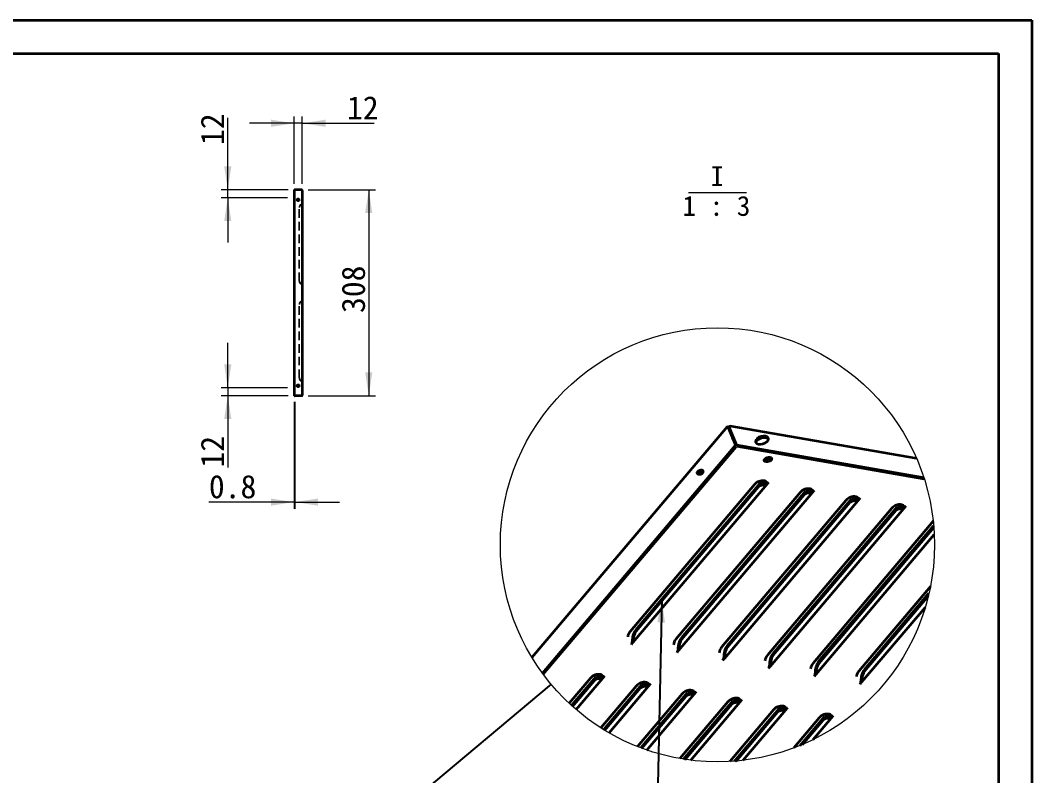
# Model space of a CAD drawing. Header units: millimetres. Extents: x 0 to 2952, y 0 to 2087.
# Drawn here: x 1440 to 2952, y 958 to 2087 of the extents above; entities that cross this region are included whole.
import ezdxf

# ---------------------------------------------------------------- set-up
doc = ezdxf.new("R2010")
doc.units = ezdxf.units.MM
doc.header["$LTSCALE"] = 9.94
doc.linetypes.add('HIDDEN', pattern=[1.905, 1.27, -0.635])
doc.layers.add('粗实线', color=7, linetype='Continuous', lineweight=35)
doc.layers.add('迈迪拼图', color=7, linetype='Continuous', lineweight=0)
doc.styles.add('SLDTEXTSTYLE2', font='SIMSUN.TTC')
doc.styles.add('SLDTEXTSTYLE4', font='SIMSUN.TTC')
doc.styles.get("Standard").update_dxf_attribs({"font": 'SIMSUN.TTC'})
doc.dimstyles.new('SLDDIMSTYLE0', dxfattribs={"dimtxt": 34.79, "dimasz": 34.79, "dimexe": 0, "dimexo": 0.0625, "dimgap": 8.6975, "dimtad": 2, "dimrnd": 1e-09, "dimzin": 12, "dimdsep": 46, "dimtxsty": 'SLDTEXTSTYLE4', "dimsah": 1, "dimcen": 0.09, "dimadec": 0, "dimazin": 3, "dimtfac": 1, "dimtdec": 3, "dimtofl": 0, "dimtmove": 0, "dimatfit": 3, "dimfxl": 0, "dimfrac": 2, "dimtolj": 1, "dimtzin": 12, "dimarcsym": 0})
doc.dimstyles.new('SLDDIMSTYLE1', dxfattribs={"dimtxt": 34.79, "dimasz": 34.79, "dimexe": 0, "dimexo": 0.0625, "dimgap": 8.6975, "dimtad": 2, "dimrnd": 1e-09, "dimzin": 12, "dimdsep": 46, "dimtxsty": 'SLDTEXTSTYLE4', "dimsah": 1, "dimcen": 0.09, "dimadec": 0, "dimazin": 3, "dimtfac": 1, "dimtdec": 3, "dimtmove": 0, "dimatfit": 0, "dimfxl": 0, "dimfrac": 2, "dimtolj": 1, "dimtzin": 12, "dimarcsym": 0})
doc.dimstyles.new('SLDDIMSTYLE2', dxfattribs={"dimtxt": 34.79, "dimasz": 34.79, "dimexe": 0, "dimexo": 0.0625, "dimgap": 8.6975, "dimtad": 2, "dimrnd": 1e-09, "dimdsep": 46, "dimtxsty": 'SLDTEXTSTYLE4', "dimsah": 1, "dimcen": 0.09, "dimadec": 0, "dimazin": 2, "dimtfac": 1, "dimtdec": 3, "dimtmove": 0, "dimatfit": 0, "dimfxl": 0, "dimfrac": 2, "dimtolj": 1, "dimtzin": 12, "dimarcsym": 0})
doc.dimstyles.new('SLDDIMSTYLE3', dxfattribs={"dimtxt": 0.18, "dimasz": 34.79, "dimexe": 0, "dimexo": 0.0625, "dimgap": 0, "dimtad": 0, "dimtih": 1, "dimtoh": 1, "dimdec": 0, "dimrnd": 1e-09, "dimzin": 0, "dimdsep": 46, "dimtxsty": 'Standard', "dimblk1": 'NONE', "dimblk2": 'NONE', "dimsah": 1, "dimcen": 0.09, "dimadec": 0, "dimazin": 0, "dimtfac": 34.79, "dimtdec": 0, "dimtofl": 0, "dimtmove": 0, "dimatfit": 3, "dimldrblk": 'NONE', "dimfxl": 0, "dimfrac": 2, "dimtolj": 1, "dimtzin": 0, "dimarcsym": 0})
doc.dimstyles.new('SLDDIMSTYLE4', dxfattribs={"dimtxt": 0.18, "dimasz": 34.79, "dimexe": 0, "dimexo": 0.0625, "dimgap": 0, "dimtad": 0, "dimtih": 1, "dimtoh": 1, "dimdec": 0, "dimrnd": 1e-09, "dimzin": 0, "dimdsep": 46, "dimtxsty": 'Standard', "dimsah": 1, "dimcen": 0.09, "dimadec": 0, "dimazin": 0, "dimtfac": 34.79, "dimtdec": 0, "dimtofl": 0, "dimtmove": 0, "dimatfit": 3, "dimfxl": 0, "dimfrac": 2, "dimtolj": 1, "dimtzin": 0, "dimarcsym": 0})

# ---------------------------------------------------------------- blocks, each defined once
blk = doc.blocks.new('_D_7')
at = {"layer": '迈迪拼图'}
for p, q in [((1870.4, 1833.9), (1970.7, 1833.9)), ((1960.7, 1833.9), (1960.7, 1525.9)), ((1870.4, 1525.9), (1970.7, 1525.9))]:
    blk.add_line(p, q, dxfattribs=at)
for points in [[(1960.7, 1833.9), (1955.4, 1799.1), (1966.1, 1799.1)], [(1960.7, 1525.9), (1966.1, 1560.7), (1955.4, 1560.7)]]:
    blk.add_solid(points, dxfattribs=at)
at = {"layer": '迈迪拼图', "insert": (1920.3, 1649.6), "char_height": 34.79, "attachment_point": 1, "rotation": 90, "style": 'SLDTEXTSTYLE4'}
blk.add_mtext('308', dxfattribs=at)
blk = doc.blocks.new('_D_8')
at = {"layer": '迈迪拼图'}
for p, q in [((1849.3, 1843), (1849.3, 1943.3)), ((1861.3, 1843), (1861.3, 1943.3)), ((1849.3, 1933.3), (1782.4, 1933.3)), ((1861.3, 1933.3), (1849.3, 1933.3)), ((1861.3, 1933.3), (1968.7, 1933.3))]:
    blk.add_line(p, q, dxfattribs=at)
for points in [[(1849.3, 1933.3), (1814.6, 1938.7), (1814.6, 1928)], [(1861.3, 1933.3), (1896.1, 1928), (1896.1, 1938.7)]]:
    blk.add_solid(points, dxfattribs=at)
at = {"layer": '迈迪拼图', "insert": (1928.2, 1973.8), "char_height": 34.79, "attachment_point": 1, "style": 'SLDTEXTSTYLE4'}
blk.add_mtext('12', dxfattribs=at)
blk = doc.blocks.new('_D_9')
at = {"layer": '迈迪拼图'}
for p, q in [((1849.3, 1516.9), (1849.3, 1356.9)), ((1850.1, 1516.9), (1850.1, 1356.9)), ((1849.3, 1366.9), (1721.7, 1366.9)), ((1849.3, 1366.9), (1850.1, 1366.9)), ((1850.1, 1366.9), (1917, 1366.9))]:
    blk.add_line(p, q, dxfattribs=at)
for points in [[(1849.3, 1366.9), (1814.6, 1372.2), (1814.6, 1361.5)], [(1850.1, 1366.9), (1884.9, 1361.5), (1884.9, 1372.2)]]:
    blk.add_solid(points, dxfattribs=at)
at = {"layer": '迈迪拼图', "insert": (1721.7, 1407.4), "char_height": 34.79, "attachment_point": 1, "style": 'SLDTEXTSTYLE4'}
blk.add_mtext('0.8', dxfattribs=at)
blk = doc.blocks.new('_D_10')
at = {"layer": '迈迪拼图'}
for p, q in [((1749.9, 1537.9), (1749.9, 1604.8)), ((1839.4, 1537.9), (1740, 1537.9)), ((1749.9, 1537.9), (1749.9, 1525.9)), ((1840.3, 1525.9), (1740, 1525.9)), ((1749.9, 1525.9), (1749.9, 1418.5))]:
    blk.add_line(p, q, dxfattribs=at)
for points in [[(1749.9, 1537.9), (1755.3, 1572.7), (1744.6, 1572.7)], [(1749.9, 1525.9), (1744.6, 1491.1), (1755.3, 1491.1)]]:
    blk.add_solid(points, dxfattribs=at)
at = {"layer": '迈迪拼图', "insert": (1709.5, 1418.5), "char_height": 34.79, "attachment_point": 1, "rotation": 90, "style": 'SLDTEXTSTYLE4'}
blk.add_mtext('12', dxfattribs=at)
blk = doc.blocks.new('_D_11')
at = {"layer": '迈迪拼图'}
for p, q in [((1749.9, 1833.9), (1749.9, 1941.3)), ((1840.3, 1833.9), (1740, 1833.9)), ((1749.9, 1821.9), (1749.9, 1833.9)), ((1839.4, 1821.9), (1740, 1821.9)), ((1749.9, 1821.9), (1749.9, 1755))]:
    blk.add_line(p, q, dxfattribs=at)
for points in [[(1749.9, 1833.9), (1755.3, 1868.7), (1744.6, 1868.7)], [(1749.9, 1821.9), (1744.6, 1787.1), (1755.3, 1787.1)]]:
    blk.add_solid(points, dxfattribs=at)
at = {"layer": '迈迪拼图', "insert": (1709.5, 1900.8), "char_height": 34.79, "attachment_point": 1, "rotation": 90, "style": 'SLDTEXTSTYLE4'}
blk.add_mtext('12', dxfattribs=at)
blk = doc.blocks.new('_None')
blk = doc.blocks.new('SW_NOTE_0_2')
at = {"layer": '迈迪拼图', "color": 0}
blk.add_line((-34.7, -4.9), (52.1, -4.9), dxfattribs=at)
at = {"layer": '迈迪拼图', "color": 0, "attachment_point": 2, "style": 'SLDTEXTSTYLE2'}
for s, insert, char_height in [('I', (8.4, 34.7), 29.8), ('1 : 3', (7.2, -9.8), 29.82)]:
    blk.add_mtext(s, dxfattribs=dict(at, insert=insert, char_height=char_height))

msp = doc.modelspace()

# ---------------------------------------------------------------- linework, layer by layer
at = {"color": 7, "linetype": 'Continuous', "lineweight": 35}
for p, q in [((1849.346, 1833.025), (1850.146, 1833.025)), ((1849.346, 1833.025), (1849.346, 1832.671)), ((1849.346, 1832.671), (1849.346, 1527.178)), ((1850.246, 1833.925), (1850.246, 1832.913)), ((1860.446, 1833.925), (1850.246, 1833.925)), ((1860.446, 1832.913), (1860.446, 1833.925)), ((1861.346, 1833.025), (1860.546, 1833.025)), ((1861.346, 1833.025), (1861.346, 1526.825)), ((1849.346, 1527.178), (1849.346, 1526.825)), ((1849.346, 1526.825), (1850.146, 1526.825)), ((1850.246, 1525.925), (1850.246, 1526.937)), ((1860.446, 1525.925), (1850.246, 1525.925)), ((1860.446, 1526.937), (1860.446, 1525.925)), ((1861.346, 1526.825), (1860.546, 1526.825)), ((2496.599, 1479.314), (2204.723, 1134.608)), ((2498.119, 1479.83), (2497.633, 1479.256)), ((2497.743, 1479.241), (2509.342, 1451.813)), ((2498.119, 1479.83), (2499.359, 1479.615)), ((2499.648, 1478.671), (2498.597, 1477.429)), ((2510.906, 1452.351), (2499.308, 1479.779)), ((2499.308, 1479.779), (2499.947, 1477.698)), ((2511.545, 1450.27), (2499.947, 1477.698)), ((2780.024, 1431.896), (2500.53, 1480.377)), ((2505.336, 1461.286), (2501.226, 1474.672)), ((2510.906, 1452.351), (2790.653, 1403.826)), ((2511.545, 1450.27), (2510.906, 1452.351)), ((2220.628, 1110.841), (2509.342, 1451.813)), ((2221.747, 1109.328), (2509.98, 1449.732)), ((2509.342, 1451.813), (2509.98, 1449.732)), ((2511.545, 1450.27), (2791.327, 1401.739)), ((2537.58, 1393.141), (2351.621, 1173.522)), ((2356.261, 1157.226), (2555.937, 1393.044)), ((2359.925, 1175.731), (2545.885, 1395.35)), ((2360.564, 1173.65), (2546.523, 1393.269)), ((2555.937, 1393.044), (2558.642, 1396.238)), ((2605.966, 1381.278), (2420.007, 1161.66)), ((2424.647, 1145.364), (2624.323, 1381.182)), ((2428.311, 1163.869), (2614.27, 1383.487)), ((2428.95, 1161.788), (2614.909, 1381.406)), ((2624.323, 1381.182), (2627.028, 1384.376)), ((2674.352, 1369.416), (2488.392, 1149.798)), ((2493.033, 1133.502), (2692.709, 1369.32)), ((2496.697, 1152.007), (2682.656, 1371.625)), ((2497.336, 1149.926), (2683.295, 1369.544)), ((2692.709, 1369.32), (2695.413, 1372.514)), ((2742.738, 1357.554), (2556.778, 1137.935)), ((2561.419, 1121.64), (2761.094, 1357.457)), ((2565.083, 1140.145), (2751.042, 1359.763)), ((2565.721, 1138.064), (2751.681, 1357.682)), ((2761.094, 1357.457), (2763.799, 1360.652)), ((2804.785, 1338.206), (2625.164, 1126.073)), ((2633.468, 1128.282), (2805.454, 1331.398)), ((2629.804, 1109.777), (2806.337, 1318.263)), ((2634.107, 1126.201), (2805.67, 1328.817)), ((2800.646, 1240.692), (2693.55, 1114.211)), ((2701.854, 1116.42), (2798.491, 1230.549)), ((2702.493, 1114.339), (2797.565, 1226.619)), ((2698.19, 1097.915), (2793.052, 1209.947)), ((2353.556, 1154.032), (2356.261, 1157.226)), ((2421.942, 1142.17), (2424.647, 1145.364)), ((2490.328, 1130.307), (2493.033, 1133.502)), ((2558.714, 1118.445), (2561.419, 1121.64)), ((2264.144, 1062.613), (2300.756, 1105.853)), ((2310.809, 1103.547), (2313.514, 1106.742)), ((2627.099, 1106.583), (2629.804, 1109.777)), ((2292.452, 1103.644), (2260.528, 1065.941)), ((2265.505, 1061.385), (2301.395, 1103.772)), ((2271.018, 1056.554), (2310.809, 1103.547)), ((2360.838, 1091.781), (2307.887, 1029.247)), ((2312.093, 1026.615), (2369.142, 1093.991)), ((2313.675, 1025.648), (2369.781, 1091.909)), ((2320.073, 1021.862), (2379.195, 1091.685)), ((2379.195, 1091.685), (2381.9, 1094.879)), ((2695.485, 1094.721), (2698.19, 1097.915)), ((2429.224, 1079.919), (2362.652, 1001.298)), ((2367.498, 999.423), (2437.528, 1082.128)), ((2369.322, 998.741), (2438.167, 1080.047)), ((2376.696, 996.108), (2447.58, 1079.823)), ((2447.58, 1079.823), (2450.285, 1083.017)), ((2497.609, 1068.057), (2425.932, 983.406)), ((2431.57, 982.465), (2505.914, 1070.266)), ((2433.693, 982.138), (2506.553, 1068.185)), ((2442.296, 980.956), (2515.966, 1067.96)), ((2515.966, 1067.96), (2518.671, 1071.155)), ((2584.352, 1056.098), (2587.057, 1059.293)), ((2565.995, 1056.195), (2500.657, 979.03)), ((2507.482, 979.492), (2574.3, 1058.404)), ((2510.063, 979.705), (2574.938, 1056.323)), ((2520.582, 980.786), (2584.352, 1056.098)), ((2634.381, 1044.332), (2596.154, 999.187)), ((2605.803, 1002.984), (2642.685, 1046.542)), ((2609.527, 1004.546), (2643.324, 1044.461)), ((2625.226, 1011.745), (2652.738, 1044.236)), ((2652.738, 1044.236), (2655.443, 1047.43))]:
    msp.add_line(p, q, dxfattribs=at)
at = {"color": 7, "linetype": 'HIDDEN', "lineweight": 18}
for p, q in [((1849.346, 1832.671), (1850.146, 1832.671)), ((1850.146, 1830.925), (1849.346, 1830.925)), ((1850.146, 1833.025), (1850.146, 1832.671)), ((1850.146, 1527.178), (1850.146, 1832.671)), ((1860.446, 1833.125), (1850.246, 1833.125)), ((1860.546, 1833.025), (1860.546, 1526.825)), ((1850.146, 1829.425), (1849.346, 1829.425)), ((1849.346, 1826.425), (1850.146, 1826.425)), ((1849.346, 1824.925), (1850.146, 1824.925)), ((1849.346, 1821.925), (1850.146, 1821.925)), ((1850.146, 1821.571), (1849.346, 1821.571)), ((1861.346, 1829.675), (1860.546, 1829.675)), ((1860.546, 1826.175), (1861.346, 1826.175)), ((1850.146, 1801.425), (1849.346, 1801.425)), ((1856.546, 1697.425), (1856.546, 1807.425)), ((1857.346, 1697.425), (1857.346, 1807.425)), ((1849.346, 1798.425), (1850.146, 1798.425)), ((1856.546, 1552.425), (1856.546, 1662.425)), ((1857.346, 1552.425), (1857.346, 1662.425)), ((1850.146, 1561.425), (1849.346, 1561.425)), ((1849.346, 1558.425), (1850.146, 1558.425)), ((1849.346, 1538.278), (1850.146, 1538.278)), ((1850.146, 1537.925), (1849.346, 1537.925)), ((1850.146, 1534.925), (1849.346, 1534.925)), ((1850.146, 1533.425), (1849.346, 1533.425)), ((1849.346, 1530.425), (1850.146, 1530.425)), ((1849.346, 1528.925), (1850.146, 1528.925)), ((1861.346, 1533.675), (1860.546, 1533.675)), ((1860.546, 1530.175), (1861.346, 1530.175)), ((1849.346, 1527.178), (1850.146, 1527.178)), ((1850.146, 1527.178), (1850.146, 1526.825)), ((1860.446, 1526.725), (1850.246, 1526.725))]:
    msp.add_line(p, q, dxfattribs=at)
at = {"color": 7, "linetype": 'Continuous', "lineweight": 35, "flags": 128}
for points in [[(2541.232, 1454.374), (2543.733, 1453.526), (2546.846, 1453.401), (2550.194, 1454.012), (2553.376, 1455.288), (2556.006, 1457.074), (2557.767, 1459.154), (2558.447, 1461.278), (2557.965, 1463.189), (2556.377, 1464.657), (2553.876, 1465.505), (2550.764, 1465.631), (2547.415, 1465.019), (2544.234, 1463.743), (2541.604, 1461.958), (2539.842, 1459.878), (2539.162, 1457.754), (2539.645, 1455.842), (2541.232, 1454.374)], [(2539.798, 1455.612), (2539.801, 1455.673), (2540.481, 1457.796), (2542.243, 1459.877), (2544.872, 1461.662), (2548.054, 1462.938), (2551.402, 1463.55), (2554.515, 1463.424)], [(2554.515, 1463.424), (2557.016, 1462.576), (2558.45, 1461.338)], [(2558.65, 1433.927), (2560.707, 1433.875), (2562.313, 1433.291), (2563.225, 1432.264), (2563.303, 1430.951), (2562.535, 1429.551), (2561.039, 1428.277), (2559.041, 1427.323), (2556.847, 1426.835), (2554.79, 1426.887), (2553.183, 1427.471), (2552.271, 1428.497), (2552.194, 1429.811), (2552.961, 1431.211), (2554.458, 1432.485), (2556.455, 1433.439), (2558.65, 1433.927)], [(2552.833, 1427.734), (2553.6, 1429.13), (2555.097, 1430.404), (2557.094, 1431.358), (2559.288, 1431.846), (2561.346, 1431.794), (2562.952, 1431.21), (2563.302, 1430.947)], [(2453.514, 1413.246), (2452.232, 1412.154), (2451.574, 1410.953), (2451.64, 1409.828), (2452.422, 1408.948), (2453.799, 1408.447), (2455.562, 1408.403), (2457.443, 1408.821), (2459.155, 1409.638), (2460.438, 1410.73), (2461.096, 1411.93), (2461.029, 1413.056), (2460.248, 1413.936), (2458.871, 1414.437), (2457.107, 1414.481), (2455.227, 1414.063), (2453.514, 1413.246)], [(2452.267, 1409.055), (2452.871, 1410.073), (2454.153, 1411.165), (2455.865, 1411.982), (2457.746, 1412.4), (2459.51, 1412.356), (2460.887, 1411.855), (2461.042, 1411.748)], [(2556.091, 1396.061), (2555.047, 1397.219), (2553.877, 1398.039), (2552.609, 1398.5), (2551.273, 1398.591), (2549.9, 1398.311), (2548.523, 1397.666), (2547.174, 1396.671), (2545.885, 1395.35)], [(2555.028, 1393.861), (2554.159, 1394.827), (2553.184, 1395.51), (2552.127, 1395.894), (2551.014, 1395.97), (2549.87, 1395.737), (2548.722, 1395.199), (2547.598, 1394.37), (2546.523, 1393.269)], [(2558.642, 1396.238), (2558.32, 1395.908), (2557.982, 1395.659), (2557.638, 1395.498), (2557.295, 1395.428), (2556.961, 1395.451), (2556.644, 1395.566), (2556.351, 1395.771), (2556.091, 1396.061)], [(2624.476, 1384.198), (2623.433, 1385.357), (2622.263, 1386.177), (2620.995, 1386.638), (2619.659, 1386.729), (2618.286, 1386.449), (2616.908, 1385.804), (2615.559, 1384.809), (2614.27, 1383.487)], [(2623.414, 1381.999), (2622.544, 1382.965), (2621.57, 1383.647), (2620.513, 1384.032), (2619.4, 1384.108), (2618.255, 1383.874), (2617.108, 1383.337), (2615.983, 1382.507), (2614.909, 1381.406)], [(2627.028, 1384.376), (2626.705, 1384.046), (2626.368, 1383.797), (2626.024, 1383.636), (2625.681, 1383.566), (2625.347, 1383.589), (2625.03, 1383.704), (2624.737, 1383.909), (2624.476, 1384.198)], [(2692.862, 1372.336), (2691.818, 1373.495), (2690.649, 1374.314), (2689.381, 1374.775), (2688.045, 1374.867), (2686.672, 1374.587), (2685.294, 1373.941), (2683.945, 1372.946), (2682.656, 1371.625)], [(2691.8, 1370.137), (2690.93, 1371.102), (2689.955, 1371.785), (2688.899, 1372.169), (2687.785, 1372.246), (2686.641, 1372.012), (2685.493, 1371.474), (2684.369, 1370.645), (2683.295, 1369.544)], [(2695.413, 1372.514), (2695.091, 1372.184), (2694.754, 1371.935), (2694.41, 1371.774), (2694.066, 1371.704), (2693.732, 1371.726), (2693.415, 1371.842), (2693.123, 1372.047), (2692.862, 1372.336)], [(2761.248, 1360.474), (2760.204, 1361.633), (2759.034, 1362.452), (2757.767, 1362.913), (2756.43, 1363.005), (2755.057, 1362.724), (2753.68, 1362.079), (2752.331, 1361.084), (2751.042, 1359.763)], [(2760.186, 1358.274), (2759.316, 1359.24), (2758.341, 1359.923), (2757.285, 1360.307), (2756.171, 1360.383), (2755.027, 1360.15), (2753.879, 1359.612), (2752.755, 1358.783), (2751.681, 1357.682)], [(2763.799, 1360.652), (2763.477, 1360.321), (2763.14, 1360.073), (2762.795, 1359.911), (2762.452, 1359.841), (2762.118, 1359.864), (2761.801, 1359.979), (2761.509, 1360.184), (2761.248, 1360.474)], [(2310.962, 1106.564), (2309.919, 1107.723), (2308.749, 1108.542), (2307.481, 1109.003), (2306.145, 1109.094), (2304.772, 1108.814), (2303.395, 1108.169), (2302.045, 1107.174), (2300.756, 1105.853)], [(2309.9, 1104.364), (2309.03, 1105.33), (2308.056, 1106.013), (2306.999, 1106.397), (2305.886, 1106.473), (2304.741, 1106.24), (2303.594, 1105.702), (2302.469, 1104.873), (2301.395, 1103.772)], [(2313.514, 1106.742), (2313.192, 1106.411), (2312.854, 1106.163), (2312.51, 1106.001), (2312.167, 1105.931), (2311.833, 1105.954), (2311.516, 1106.069), (2311.223, 1106.274), (2310.962, 1106.564)], [(2379.348, 1094.702), (2378.304, 1095.86), (2377.135, 1096.68), (2375.867, 1097.141), (2374.531, 1097.232), (2373.158, 1096.952), (2371.78, 1096.307), (2370.431, 1095.312), (2369.142, 1093.991)], [(2378.286, 1092.502), (2377.416, 1093.468), (2376.442, 1094.151), (2375.385, 1094.535), (2374.271, 1094.611), (2373.127, 1094.377), (2371.979, 1093.84), (2370.855, 1093.011), (2369.781, 1091.909)], [(2381.9, 1094.879), (2381.577, 1094.549), (2381.24, 1094.3), (2380.896, 1094.139), (2380.552, 1094.069), (2380.218, 1094.092), (2379.901, 1094.207), (2379.609, 1094.412), (2379.348, 1094.702)], [(2447.734, 1082.839), (2446.69, 1083.998), (2445.521, 1084.818), (2444.253, 1085.279), (2442.916, 1085.37), (2441.543, 1085.09), (2440.166, 1084.445), (2438.817, 1083.45), (2437.528, 1082.128)], [(2446.672, 1080.64), (2445.802, 1081.605), (2444.827, 1082.288), (2443.771, 1082.672), (2442.657, 1082.749), (2441.513, 1082.515), (2440.365, 1081.977), (2439.241, 1081.148), (2438.167, 1080.047)], [(2450.285, 1083.017), (2449.963, 1082.687), (2449.626, 1082.438), (2449.281, 1082.277), (2448.938, 1082.207), (2448.604, 1082.23), (2448.287, 1082.345), (2447.995, 1082.55), (2447.734, 1082.839)], [(2516.12, 1070.977), (2515.076, 1072.136), (2513.906, 1072.955), (2512.638, 1073.416), (2511.302, 1073.508), (2509.929, 1073.228), (2508.552, 1072.582), (2507.203, 1071.587), (2505.914, 1070.266)], [(2515.058, 1068.778), (2514.188, 1069.743), (2513.213, 1070.426), (2512.156, 1070.81), (2511.043, 1070.886), (2509.899, 1070.653), (2508.751, 1070.115), (2507.627, 1069.286), (2506.553, 1068.185)], [(2518.671, 1071.155), (2518.349, 1070.825), (2518.012, 1070.576), (2517.667, 1070.414), (2517.324, 1070.344), (2516.99, 1070.367), (2516.673, 1070.483), (2516.381, 1070.687), (2516.12, 1070.977)], [(2584.505, 1059.115), (2583.462, 1060.274), (2582.292, 1061.093), (2581.024, 1061.554), (2579.688, 1061.645), (2578.315, 1061.365), (2576.938, 1060.72), (2575.589, 1059.725), (2574.3, 1058.404)], [(2583.443, 1056.915), (2582.573, 1057.881), (2581.599, 1058.564), (2580.542, 1058.948), (2579.429, 1059.024), (2578.284, 1058.791), (2577.137, 1058.253), (2576.013, 1057.424), (2574.938, 1056.323)], [(2587.057, 1059.293), (2586.735, 1058.962), (2586.397, 1058.714), (2586.053, 1058.552), (2585.71, 1058.482), (2585.376, 1058.505), (2585.059, 1058.62), (2584.766, 1058.825), (2584.505, 1059.115)], [(2652.891, 1047.253), (2651.847, 1048.411), (2650.678, 1049.231), (2649.41, 1049.692), (2648.074, 1049.783), (2646.701, 1049.503), (2645.323, 1048.858), (2643.974, 1047.863), (2642.685, 1046.542)], [(2651.829, 1045.053), (2650.959, 1046.019), (2649.985, 1046.702), (2648.928, 1047.086), (2647.814, 1047.162), (2646.67, 1046.928), (2645.523, 1046.391), (2644.398, 1045.562), (2643.324, 1044.461)], [(2655.443, 1047.43), (2655.12, 1047.1), (2654.783, 1046.851), (2654.439, 1046.69), (2654.096, 1046.62), (2653.761, 1046.643), (2653.444, 1046.758), (2653.152, 1046.963), (2652.891, 1047.253)]]:
    msp.add_lwpolyline(points, dxfattribs=at)
at = {"color": 7, "linetype": 'Continuous', "lineweight": 35}
for centre in [(1855.346, 1818.925), (1855.346, 1540.925)]:
    msp.add_circle(centre, 1.5, dxfattribs=at)
at = {"color": 7, "linetype": 'Continuous', "lineweight": 18}
msp.add_circle((2482.141, 1303.049), 324.553, dxfattribs=at)
at = {"color": 7, "linetype": 'HIDDEN', "lineweight": 18}
for centre, radius, start, end in [((1861.346, 1807.425), 4.8, 109.471221, 180), ((1861.346, 1807.425), 4, 109.471221, 180), ((1859.346, 1813.082), 1.2, 289.471221, 0), ((1859.346, 1813.082), 2, 289.471221, 306.869898), ((1859.346, 1813.082), 2, 306.869898, 0), ((1861.346, 1697.425), 4.8, 180, 250.528779), ((1861.346, 1697.425), 4, 180, 250.528779), ((1859.346, 1691.768), 1.2, 0, 70.528779), ((1859.346, 1691.768), 2, 53.130102, 70.528779), ((1859.346, 1691.768), 2, 0, 53.130102), ((1861.346, 1662.425), 4.8, 109.471221, 180), ((1861.346, 1662.425), 4, 109.471221, 180), ((1859.346, 1668.082), 1.2, 289.471221, 0), ((1859.346, 1668.082), 2, 289.471221, 306.869898), ((1859.346, 1668.082), 2, 306.869898, 0), ((1861.346, 1552.425), 4.8, 180, 250.528779), ((1861.346, 1552.425), 4, 180, 250.528779), ((1859.346, 1546.768), 1.2, 0, 70.528779), ((1859.346, 1546.768), 2, 53.130102, 70.528779), ((1859.346, 1546.768), 2, 0, 53.130102)]:
    msp.add_arc(centre, radius, start, end, dxfattribs=at)
at = {"color": 7, "linetype": 'Continuous', "lineweight": 35}
for centre, radius, start, end in [((2549.718, 1382.863), 15.904, 80.159524, 139.743959), ((2557.288, 1395.46), 2.768, 215.284839, 240.793728), ((2618.103, 1371.001), 15.904, 80.159524, 139.743959), ((2625.673, 1383.598), 2.768, 215.284839, 240.793728), ((2686.489, 1359.139), 15.904, 80.159524, 139.743959), ((2694.059, 1371.735), 2.768, 215.284839, 240.793728), ((2754.875, 1347.276), 15.904, 80.15957, 139.743974), ((2762.445, 1359.874), 2.768, 215.287415, 240.791153), ((2363.758, 1163.245), 15.904, 139.744293, 173.11929), ((2380.553, 1160.249), 25.791, 143.110041, 184.174953), ((2377.754, 1160.749), 21.493, 143.110433, 184.174616), ((2348.4, 1157.902), 6.447, 323.109606, 4.17631), ((2345.071, 1158.531), 11.266, 353.348035, 3.320645), ((2432.144, 1151.383), 15.904, 139.744293, 173.11929), ((2448.939, 1148.387), 25.791, 143.110041, 184.174953), ((2446.14, 1148.886), 21.493, 143.110444, 184.174606), ((2500.53, 1139.521), 15.904, 139.744293, 173.11929), ((2517.325, 1136.525), 25.791, 143.110484, 184.174811), ((2514.525, 1137.024), 21.492, 143.109613, 184.175463), ((2416.786, 1146.04), 6.447, 323.109545, 4.176372), ((2413.459, 1146.669), 11.264, 353.345653, 3.32014), ((2485.171, 1134.178), 6.448, 323.111455, 4.174373), ((2481.84, 1134.807), 11.268, 353.347626, 3.318166), ((2568.916, 1127.658), 15.905, 139.744601, 173.118415), ((2585.71, 1124.663), 25.791, 143.110286, 184.175008), ((2582.911, 1125.162), 21.492, 143.11013, 184.17528), ((2553.557, 1122.316), 6.448, 323.109375, 4.175253), ((2550.226, 1122.945), 11.268, 353.347626, 3.318166), ((2637.301, 1115.796), 15.904, 139.743499, 173.119455), ((2654.096, 1112.801), 25.791, 143.110087, 184.175207), ((2651.297, 1113.3), 21.492, 143.11013, 184.17528), ((2304.589, 1093.366), 15.904, 80.159488, 139.744034), ((2312.16, 1105.963), 2.768, 215.282949, 240.787706), ((2621.942, 1110.454), 6.448, 323.110529, 4.174187), ((2618.606, 1111.083), 11.274, 353.350157, 3.315636), ((2705.687, 1103.934), 15.904, 139.743499, 173.119455), ((2722.482, 1100.938), 25.791, 143.110087, 184.175207), ((2719.683, 1101.437), 21.493, 143.110396, 184.174653), ((2372.975, 1081.504), 15.904, 80.159396, 139.744003), ((2380.545, 1094.101), 2.768, 215.28491, 240.792798), ((2690.328, 1098.591), 6.448, 323.110512, 4.174204), ((2687, 1099.22), 11.266, 353.348042, 3.320638), ((2441.361, 1069.642), 15.904, 80.159488, 139.744034), ((2448.931, 1082.238), 2.767, 215.282772, 240.794504), ((2509.747, 1057.78), 15.904, 80.159245, 139.744318), ((2517.317, 1070.376), 2.768, 215.284747, 240.789865), ((2578.133, 1045.918), 15.904, 80.15926, 139.744262), ((2585.703, 1058.515), 2.769, 215.288447, 240.78926), ((2646.518, 1034.055), 15.904, 80.159389, 139.744031), ((2654.088, 1046.652), 2.768, 215.284977, 240.792515)]:
    msp.add_arc(centre, radius, start, end, dxfattribs=at)
for points, knots in [([(1850.246, 1833.925), (1850.128, 1833.925), (1850.01, 1833.901), (1849.793, 1833.811), (1849.693, 1833.744), (1849.526, 1833.578), (1849.459, 1833.478), (1849.369, 1833.26), (1849.346, 1833.143), (1849.346, 1833.025)], [0, 0, 0, 0, 0.25, 0.25, 0.5, 0.5, 0.75, 0.75, 1, 1, 1, 1]), ([(1849.346, 1832.671), (1849.346, 1832.691), (1849.369, 1832.711), (1849.459, 1832.752), (1849.526, 1832.772), (1849.693, 1832.812), (1849.793, 1832.832), (1850.01, 1832.872), (1850.128, 1832.893), (1850.246, 1832.913)], [0, 0, 0, 0, 0.25, 0.25, 0.5, 0.5, 0.75, 0.75, 1, 1, 1, 1]), ([(1861.346, 1833.025), (1861.346, 1833.143), (1861.322, 1833.26), (1861.232, 1833.478), (1861.165, 1833.578), (1860.999, 1833.744), (1860.899, 1833.811), (1860.681, 1833.901), (1860.564, 1833.925), (1860.446, 1833.925)], [0, 0, 0, 0, 0.25, 0.25, 0.5, 0.5, 0.75, 0.75, 1, 1, 1, 1]), ([(1860.446, 1832.913), (1860.681, 1832.931), (1860.916, 1832.95), (1861.249, 1832.987), (1861.346, 1833.006), (1861.346, 1833.025)], [0, 0, 0, 0, 0.5, 0.5, 1, 1, 1, 1]), ([(1860.446, 1832.913), (1860.472, 1832.931), (1860.498, 1832.95), (1860.535, 1832.987), (1860.546, 1833.006), (1860.546, 1833.025)], [0, 0, 0, 0, 0.5, 0.5, 1, 1, 1, 1]), ([(1850.246, 1526.937), (1850.128, 1526.957), (1850.01, 1526.977), (1849.793, 1527.017), (1849.693, 1527.037), (1849.526, 1527.078), (1849.459, 1527.098), (1849.369, 1527.138), (1849.346, 1527.158), (1849.346, 1527.178)], [0, 0, 0, 0, 0.25, 0.25, 0.5, 0.5, 0.75, 0.75, 1, 1, 1, 1]), ([(1849.346, 1526.825), (1849.346, 1526.707), (1849.369, 1526.589), (1849.459, 1526.372), (1849.526, 1526.272), (1849.693, 1526.105), (1849.793, 1526.038), (1850.01, 1525.948), (1850.128, 1525.925), (1850.246, 1525.925)], [0, 0, 0, 0, 0.25, 0.25, 0.5, 0.5, 0.75, 0.75, 1, 1, 1, 1]), ([(1860.546, 1526.825), (1860.546, 1526.843), (1860.535, 1526.862), (1860.498, 1526.9), (1860.472, 1526.918), (1860.446, 1526.937)], [0, 0, 0, 0, 0.5, 0.5, 1, 1, 1, 1]), ([(1861.346, 1526.825), (1861.346, 1526.843), (1861.249, 1526.862), (1860.916, 1526.9), (1860.681, 1526.918), (1860.446, 1526.937)], [0, 0, 0, 0, 0.5, 0.5, 1, 1, 1, 1]), ([(1860.446, 1525.925), (1860.564, 1525.925), (1860.681, 1525.948), (1860.899, 1526.038), (1860.999, 1526.105), (1861.165, 1526.272), (1861.232, 1526.372), (1861.322, 1526.589), (1861.346, 1526.707), (1861.346, 1526.825)], [0, 0, 0, 0, 0.25, 0.25, 0.5, 0.5, 0.75, 0.75, 1, 1, 1, 1]), ([(2496.406, 1479.068), (2496.41, 1479.078), (2496.478, 1479.277), (2497.066, 1479.408), (2497.497, 1479.302), (2497.743, 1479.241)], [0, 0, 0, 0, 0.0228329, 0.44194369, 1, 1, 1, 1]), ([(2499.308, 1479.779), (2499.515, 1479.987), (2499.876, 1480.35), (2500.381, 1480.348), (2500.596, 1480.347)], [0, 0, 0, 0, 0.57381078, 1, 1, 1, 1]), ([(2544.675, 1391.086), (2545.376, 1391.379), (2547.189, 1392.136), (2550.214, 1392.788), (2553.255, 1393.151), (2555.088, 1392.961), (2555.804, 1392.887)], [0, 0, 0, 0, 0.19952748, 0.5160677, 0.81106252, 1, 1, 1, 1]), ([(2613.061, 1379.224), (2613.762, 1379.516), (2615.574, 1380.273), (2618.6, 1380.926), (2621.64, 1381.289), (2623.474, 1381.099), (2624.19, 1381.024)], [0, 0, 0, 0, 0.19952675, 0.51606756, 0.81106247, 1, 1, 1, 1]), ([(2681.447, 1367.361), (2682.148, 1367.654), (2683.96, 1368.411), (2686.986, 1369.064), (2690.026, 1369.427), (2691.86, 1369.236), (2692.575, 1369.162)], [0, 0, 0, 0, 0.19952675, 0.51606756, 0.81106247, 1, 1, 1, 1]), ([(2749.833, 1355.499), (2750.533, 1355.792), (2752.346, 1356.549), (2755.371, 1357.202), (2758.412, 1357.564), (2760.245, 1357.374), (2760.961, 1357.3)], [0, 0, 0, 0, 0.1995247, 0.51606548, 0.81106249, 1, 1, 1, 1]), ([(2299.547, 1101.589), (2300.248, 1101.882), (2302.061, 1102.639), (2305.086, 1103.291), (2308.126, 1103.654), (2309.96, 1103.464), (2310.676, 1103.39)], [0, 0, 0, 0, 0.19951995, 0.5160616, 0.81106182, 1, 1, 1, 1]), ([(2367.933, 1089.727), (2368.634, 1090.019), (2370.446, 1090.776), (2373.472, 1091.429), (2376.512, 1091.792), (2378.346, 1091.602), (2379.061, 1091.528)], [0, 0, 0, 0, 0.1995232, 0.516067815, 0.811062564, 1, 1, 1, 1]), ([(2436.319, 1077.864), (2437.019, 1078.157), (2438.832, 1078.914), (2441.857, 1079.567), (2444.898, 1079.93), (2446.731, 1079.74), (2447.447, 1079.665)], [0, 0, 0, 0, 0.19952318, 0.51606355, 0.81106258, 1, 1, 1, 1]), ([(2504.704, 1066.002), (2505.405, 1066.295), (2507.218, 1067.052), (2510.243, 1067.705), (2513.284, 1068.067), (2515.117, 1067.877), (2515.833, 1067.803)], [0, 0, 0, 0, 0.19952319, 0.51606344, 0.81106254, 1, 1, 1, 1]), ([(2573.09, 1054.14), (2573.791, 1054.433), (2575.604, 1055.19), (2578.629, 1055.842), (2581.669, 1056.205), (2583.503, 1056.015), (2584.219, 1055.941)], [0, 0, 0, 0, 0.19952623, 0.51606536, 0.81106328, 1, 1, 1, 1]), ([(2641.476, 1042.278), (2642.177, 1042.57), (2643.989, 1043.327), (2647.015, 1043.98), (2650.055, 1044.343), (2651.889, 1044.153), (2652.604, 1044.079)], [0, 0, 0, 0, 0.19952726, 0.51606765, 0.8110625, 1, 1, 1, 1])]:
    msp.add_open_spline(points, degree=3, knots=knots, dxfattribs=at)
at = {"color": 7, "linetype": 'HIDDEN', "lineweight": 18}
for points in [[(1850.146, 1832.671), (1850.146, 1832.711), (1850.157, 1832.752), (1850.194, 1832.832), (1850.22, 1832.872), (1850.246, 1832.913)], [(1850.246, 1526.937), (1850.22, 1526.977), (1850.194, 1527.017), (1850.157, 1527.098), (1850.146, 1527.138), (1850.146, 1527.178)]]:
    msp.add_open_spline(points, degree=3, knots=[0, 0, 0, 0, 0.5, 0.5, 1, 1, 1, 1], dxfattribs=at)
at = {"layer": '粗实线'}
for p, q in [((0, 2087.4), (2952.18, 2087.4)), ((2952.18, 2087.4), (2952.18, 0)), ((149.1, 2037.7), (2902.48, 2037.7)), ((2902.48, 2037.7), (2902.48, 49.7))]:
    msp.add_line(p, q, dxfattribs=at)

# ---------------------------------------------------------------- block references
at = {"layer": '迈迪拼图'}
msp.add_blockref('SW_NOTE_0_2', (2473.464, 1834.472), dxfattribs=at)

# ---------------------------------------------------------------- dimensions: what is measured, and where the dimension line sits
for base, p1, p2, dimstyle, picture, middle in [((1849.346, 1933.327), (1861.346, 1833.025), (1849.346, 1833.025), 'SLDDIMSTYLE1', '_D_8', (1948.495, 1933.327)), ((1850.146, 1366.882), (1849.346, 1526.825), (1850.146, 1526.825), 'SLDDIMSTYLE2', '_D_9', (1752.073, 1366.882))]:
    dim = msp.add_linear_dim(base=base, p1=p1, p2=p2, dimstyle=dimstyle, dxfattribs=at)
    dim.commit()
    dim.dimension.update_dxf_attribs({"geometry": picture, "text_midpoint": middle, "dimtype": 160})
for base, p1, p2, dimstyle, picture, middle in [((1749.943, 1833.925), (1849.346, 1821.925), (1850.246, 1833.925), 'SLDDIMSTYLE1', '_D_11', (1749.943, 1921.074)), ((1960.748, 1525.925), (1860.446, 1833.925), (1860.446, 1525.925), 'SLDDIMSTYLE0', '_D_7', (1960.748, 1679.925)), ((1749.943, 1525.925), (1849.346, 1537.925), (1850.246, 1525.925), 'SLDDIMSTYLE1', '_D_10', (1749.943, 1438.775))]:
    dim = msp.add_linear_dim(base=base, p1=p1, p2=p2, angle=90, dimstyle=dimstyle, dxfattribs=at)
    dim.commit()
    dim.dimension.update_dxf_attribs({"geometry": picture, "text_midpoint": middle, "dimtype": 160})

# ---------------------------------------------------------------- leaders
at = {"color": 7, "linetype": 'Continuous', "lineweight": 18, "has_arrowhead": 0}
msp.add_leader([(2233.348, 1094.639), (1875.508, 794.873)], dimstyle='SLDDIMSTYLE3', dxfattribs=at)
at = {"layer": '迈迪拼图'}
msp.add_leader([(2398.78, 1221.618), (2388.345, 732.351)], dimstyle='SLDDIMSTYLE4', dxfattribs=at)

doc.saveas('drawing.dxf')
